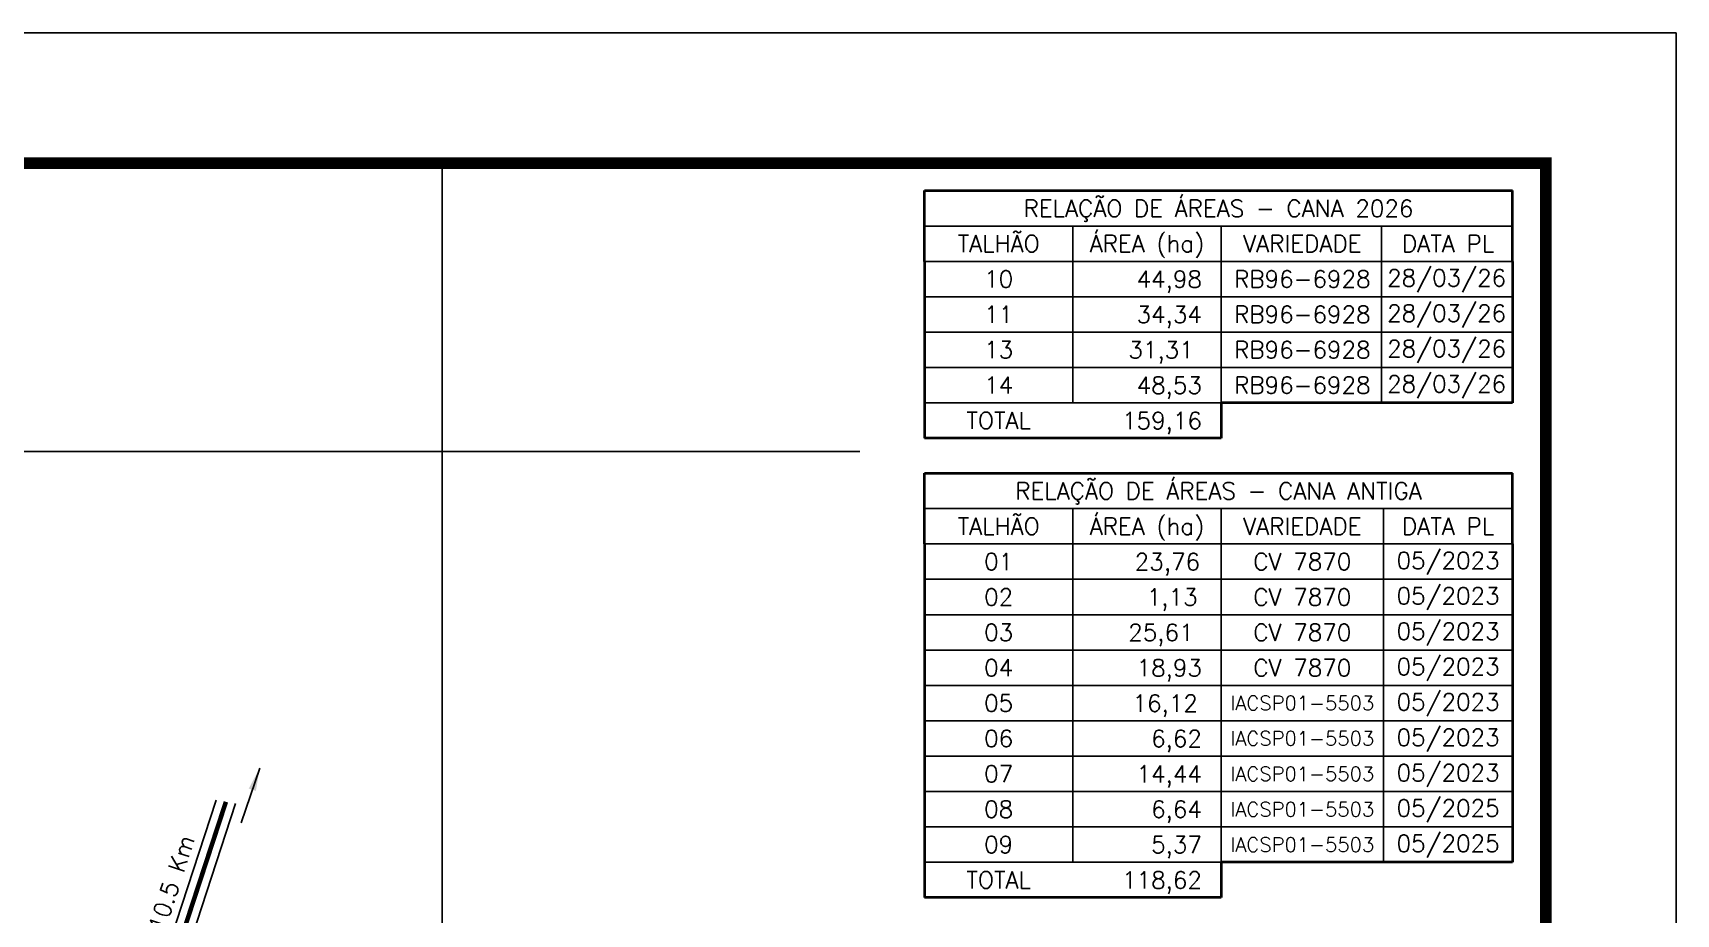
# Model space of a CAD drawing. Extents: x 750494 to 754694, y 7800303 to 7806243.
# Drawn here: x 752172 to 754694, y 7804890 to 7806243 of the extents above; entities that cross this region are included whole.
import ezdxf
from ezdxf.enums import TextEntityAlignment as Align

# ---------------------------------------------------------------- set-up
doc = ezdxf.new("R2010")
doc.units = 0
doc.header["$MEASUREMENT"] = 0
for name, pattern in [('CENTER2', [1.125, 0.75, -0.125, 0.125, -0.125]), ('CONTINUO', [0]), ('LIN0', [0])]:
    doc.linetypes.add(name, pattern=pattern)
for name, color, linetype in [('MALHA', 8, 'Continuous'), ('MARGEM', 5, 'Continuous'), ('QUADRO_DE_AREAS_CANA_2026', 7, 'Continuous'), ('QUADRO_DE_AREAS_CANA_ANTIGA', 7, 'Continuous'), ('RODOVIA', 1, 'Continuous')]:
    doc.layers.add(name, color=color, linetype=linetype)
doc.layers.add('TEXTO_DIVERSOS', color=7, linetype='Continuous', lineweight=5)
doc.styles.add('Simplex', font='simplex.shx')
doc.dimstyles.new('ISO-25', dxfattribs={"dimtxt": 2.5, "dimasz": 2.5, "dimexe": 1.25, "dimexo": 0.625, "dimtad": 1, "dimtxsty": 'Standard', "dimcen": 2.5, "dimadec": 0, "dimazin": 0, "dimtfac": 1, "dimtmove": 0, "dimatfit": 3, "dimfxl": 0, "dimarcsym": 0})

msp = doc.modelspace()

# ---------------------------------------------------------------- linework, layer by layer
at = {"layer": 'MALHA', "linetype": 'ByBlock'}
for p, q in [((752800, 7804611.1), (752800, 7806042.5)), ((751880.1, 7805600), (753441.2, 7805600))]:
    msp.add_line(p, q, dxfattribs=at)
at = {"layer": 'MARGEM', "color": 174, "linetype": 'LIN0', "flags": 128}
msp.add_lwpolyline([(754694, 7800302.5), (754694, 7806242.5), (750494, 7806242.5), (750494, 7800302.5)], close=True, dxfattribs=at)
at = {"layer": 'MARGEM', "color": 174, "linetype": 'LIN0', "const_width": 18.2, "flags": 128}
msp.add_lwpolyline([(754494, 7800971.3), (754494, 7806042.5), (750694, 7806042.5), (750694, 7800971.3)], close=True, dxfattribs=at)
at = {"layer": 'QUADRO_DE_AREAS_CANA_2026', "color": 174, "linetype": 'ByBlock', "lineweight": 40}
for p, q in [((753540.3, 7805891.8), (753540.3, 7806000.4)), ((753540.3, 7806000.4), (754443, 7806000.4)), ((754443, 7805891.8), (754443, 7806000.4)), ((753540.3, 7805891.8), (753540.3, 7805620.4)), ((754443, 7805891.8), (754443, 7805674.7)), ((753995.7, 7805674.7), (753995.7, 7805620.4)), ((754443, 7805674.7), (753995.7, 7805674.7)), ((753995.7, 7805620.4), (753540.3, 7805620.4))]:
    msp.add_line(p, q, dxfattribs=at)
at = {"layer": 'QUADRO_DE_AREAS_CANA_2026', "linetype": 'Continuous'}
for p, q in [((754443, 7805946.1), (753540.3, 7805946.1)), ((753768, 7805946.1), (753768, 7805674.7)), ((753995.7, 7805946.1), (753995.7, 7805674.7)), ((754241.7, 7805946.1), (754241.7, 7805674.7)), ((754443, 7805891.8), (753540.3, 7805891.8)), ((754443, 7805837.5), (753540.3, 7805837.5)), ((754443, 7805783.3), (753540.3, 7805783.3)), ((754443, 7805729), (753540.3, 7805729)), ((753995.7, 7805674.7), (753540.3, 7805674.7))]:
    msp.add_line(p, q, dxfattribs=at)
at = {"layer": 'QUADRO_DE_AREAS_CANA_ANTIGA', "color": 174, "linetype": 'ByBlock', "lineweight": 40}
for p, q in [((753540.3, 7805458), (753540.3, 7805566.6)), ((753540.3, 7805566.6), (754443, 7805566.6)), ((754443, 7805458), (754443, 7805566.6)), ((753540.3, 7805458), (753540.3, 7804915.2)), ((754443, 7805458), (754443, 7804969.5)), ((753995.7, 7804969.5), (753995.7, 7804915.2)), ((754443, 7804969.5), (753995.7, 7804969.5)), ((753995.7, 7804915.2), (753540.3, 7804915.2))]:
    msp.add_line(p, q, dxfattribs=at)
at = {"layer": 'QUADRO_DE_AREAS_CANA_ANTIGA', "linetype": 'Continuous'}
for p, q in [((754443, 7805512.3), (753540.3, 7805512.3)), ((753768, 7805512.3), (753768, 7804969.5)), ((753995.7, 7805512.3), (753995.7, 7804969.5)), ((754244.8, 7805512.3), (754244.8, 7804969.5)), ((754443, 7805458), (753540.3, 7805458)), ((754443, 7805403.8), (753540.3, 7805403.8)), ((754443, 7805349.5), (753540.3, 7805349.5)), ((754443, 7805295.2), (753540.3, 7805295.2)), ((754443, 7805240.9), (753540.3, 7805240.9)), ((754443, 7805186.6), (753540.3, 7805186.6)), ((754443, 7805132.3), (753540.3, 7805132.3)), ((754443, 7805078.1), (753540.3, 7805078.1)), ((754443, 7805023.8), (753540.3, 7805023.8)), ((753995.7, 7804969.5), (753540.3, 7804969.5))]:
    msp.add_line(p, q, dxfattribs=at)
at = {"layer": 'RODOVIA', "linetype": 'CENTER2', "ltscale": 50, "const_width": 7}
msp.add_lwpolyline([(752165.5, 7804306.9), (752182.2, 7804335.4), (752193.9, 7804355.2), (752206.4, 7804376.3), (752219.8, 7804399), (752232, 7804419.7), (752241.7, 7804436), (752249.6, 7804449.6), (752255.8, 7804461.1), (752265, 7804478.5), (752271, 7804490.4), (752279.9, 7804508.6), (752288.3, 7804527.5), (752295.2, 7804544.1), (752298.8, 7804552.6), (752308.8, 7804578.4), (752315, 7804595.8), (752320.6, 7804612.8), (752326.6, 7804631.6), (752336.4, 7804661), (752350, 7804702.8), (752365.3, 7804749), (752379.7, 7804792.7), (752468, 7805062.3)], dxfattribs=at)
at = {"layer": 'RODOVIA', "linetype": 'CONTINUO'}
for points in [[(752169.3, 7804343), (752181, 7804362.9), (752193.5, 7804384), (752206.9, 7804406.6), (752219.1, 7804427.4), (752228.7, 7804443.6), (752236.5, 7804457), (752242.6, 7804468.2), (752251.7, 7804485.3), (752257.5, 7804497.1), (752266.3, 7804514.9), (752274.5, 7804533.5), (752281.4, 7804549.9), (752284.9, 7804558.2), (752294.8, 7804583.6), (752300.8, 7804600.7), (752306.3, 7804617.5), (752312.4, 7804636.3), (752322.2, 7804665.7), (752335.8, 7804707.5), (752351, 7804753.7), (752365.5, 7804797.4), (752453.1, 7805064.9)], [(752394, 7804788), (752482.9, 7805059.8)]]:
    msp.add_lwpolyline(points, dxfattribs=at)

# ---------------------------------------------------------------- texts
at = {"layer": 'QUADRO_DE_AREAS_CANA_2026', "linetype": 'Continuous', "style": 'Simplex'}
for s, p in [('RELAÇÃO DE ÁREAS - CANA 2026', (753991.6, 7805973.2)), ('TALHÃO', (753654.1, 7805919)), ('ÁREA (ha)', (753881.8, 7805919)), ('VARIEDADE', (754120.2, 7805919)), ('DATA PL', (754343.9, 7805919)), ('10', (753654.1, 7805864.7)), ('RB96-6928', (754120.2, 7805864.7)), ('28/03/26', (754341.7, 7805866.4)), ('11', (753654.1, 7805810.4)), ('RB96-6928', (754120.2, 7805810.4)), ('28/03/26', (754341.7, 7805812.2)), ('13', (753654.1, 7805756.1)), ('RB96-6928', (754120.2, 7805756.1)), ('28/03/26', (754341.7, 7805757.9)), ('14', (753654.1, 7805701.8)), ('RB96-6928', (754120.2, 7805701.8)), ('28/03/26', (754341.7, 7805703.6)), ('TOTAL', (753654.1, 7805647.6))]:
    msp.add_text(s, height=26, dxfattribs=at).set_placement(p, align=Align.MIDDLE_CENTER)
for s, p in [('44,98', (753966.1, 7805851.5)), ('34,34', (753966.1, 7805797.3)), ('31,31', (753953.5, 7805743)), ('48,53', (753966.1, 7805688.7)), ('159,16', (753966.1, 7805634.4))]:
    msp.add_text(s, height=26, dxfattribs=at).set_placement(p, align=Align.RIGHT)
at = {"layer": 'QUADRO_DE_AREAS_CANA_ANTIGA', "linetype": 'Continuous', "style": 'Simplex'}
for s, height, p in [('RELAÇÃO DE ÁREAS - CANA ANTIGA', 26, (753991.6, 7805539.5)), ('TALHÃO', 26, (753654.1, 7805485.2)), ('ÁREA (ha)', 26, (753881.8, 7805485.2)), ('VARIEDADE', 26, (754120.2, 7805485.2)), ('DATA PL', 26, (754343.9, 7805485.2)), ('01', 26, (753654.1, 7805430.9)), ('CV 7870', 26, (754120.2, 7805430.9)), ('05/2023', 26, (754343.9, 7805432.7)), ('02', 26, (753654.1, 7805376.6)), ('CV 7870', 26, (754120.2, 7805376.6)), ('05/2023', 26, (754343.9, 7805378.4)), ('03', 26, (753654.1, 7805322.3)), ('CV 7870', 26, (754120.2, 7805322.3)), ('05/2023', 26, (754343.9, 7805324.1)), ('05/2023', 26, (754343.9, 7805269.8)), ('04', 26, (753654.1, 7805268)), ('CV 7870', 26, (754120.2, 7805268)), ('05/2023', 26, (754343.9, 7805215.5)), ('05', 26, (753654.1, 7805213.8)), ('IACSP01-5503', 22, (754120.2, 7805213.8)), ('06', 26, (753654.1, 7805159.5)), ('IACSP01-5503', 22, (754120.2, 7805159.5)), ('05/2023', 26, (754343.9, 7805161.2)), ('07', 26, (753654.1, 7805105.2)), ('IACSP01-5503', 22, (754120.2, 7805105.2)), ('05/2023', 26, (754343.9, 7805107)), ('08', 26, (753654.1, 7805050.9)), ('IACSP01-5503', 22, (754120.2, 7805050.9)), ('05/2025', 26, (754343.9, 7805052.7)), ('09', 26, (753654.1, 7804996.6)), ('IACSP01-5503', 22, (754120.2, 7804996.6)), ('05/2025', 26, (754343.9, 7804998.4)), ('TOTAL', 26, (753654.1, 7804942.4))]:
    msp.add_text(s, height=height, dxfattribs=at).set_placement(p, align=Align.MIDDLE_CENTER)
for s, p in [('23,76', (753963.2, 7805417.8)), ('1,13', (753959.4, 7805363.5)), ('25,61', (753953.3, 7805309.2)), ('18,93', (753966.1, 7805254.9)), ('16,12', (753959.9, 7805200.6)), ('6,62', (753966.1, 7805146.3)), ('14,44', (753966.1, 7805092.1)), ('6,64', (753966.1, 7805037.8)), ('5,37', (753966.1, 7804983.5)), ('118,62', (753966.1, 7804929.2))]:
    msp.add_text(s, height=26, dxfattribs=at).set_placement(p, align=Align.RIGHT)
at = {"layer": 'TEXTO_DIVERSOS', "linetype": 'Continuous', "style": 'Simplex'}
msp.add_text('CAMPO FLORIDO à 10.5 Km', height=26, rotation=71.7656, dxfattribs=at).set_placement((752267.7, 7804541.1))

# ---------------------------------------------------------------- leaders
at = {"layer": 'TEXTO_DIVERSOS'}
msp.add_leader([(752519.8, 7805114), (752491.3, 7805030.2)], dimstyle='ISO-25', override={"dimasz": 35, "dimzin": 0}, dxfattribs=at)

doc.saveas('drawing.dxf')
